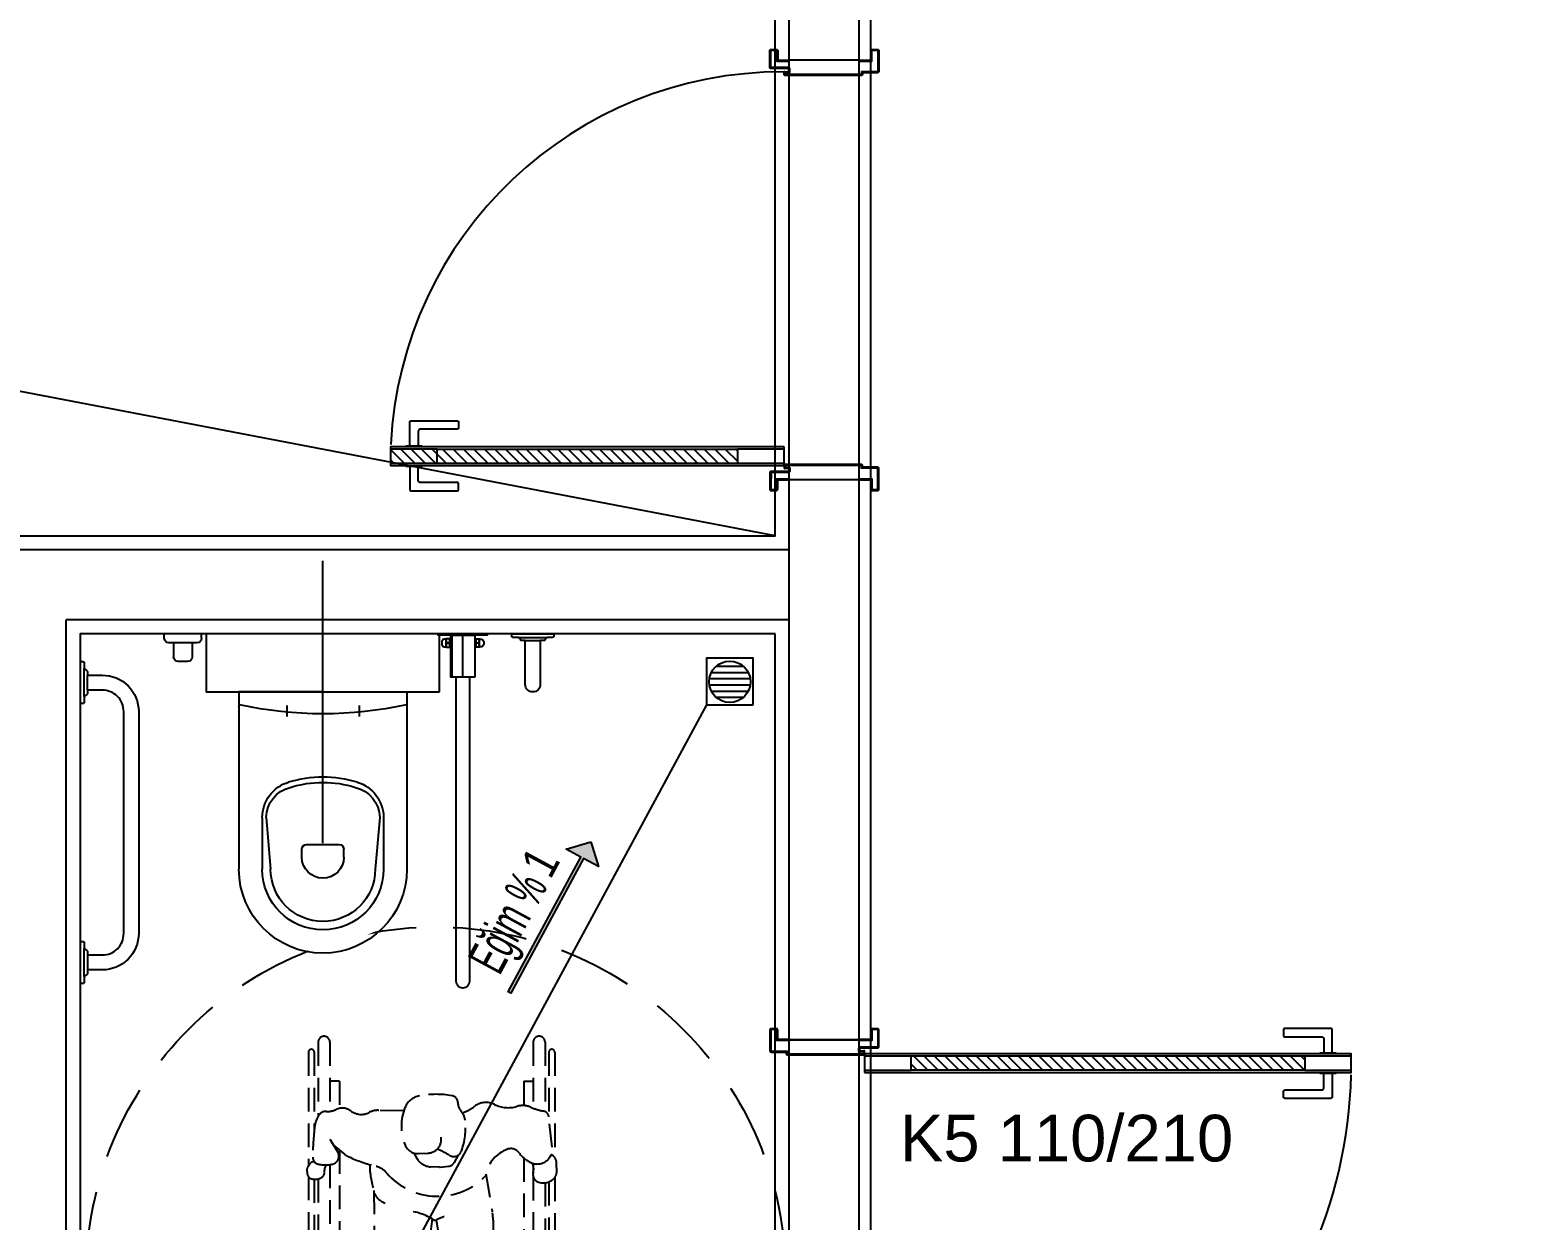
# Model space of a CAD drawing. Header units: inches. Extents: x 21 to 32698, y 13 to 3712.
# Drawn here: x 17693.9 to 18012, y 2253.3 to 2508.6 of the extents above; entities that cross this region are included whole.
import ezdxf

# ---------------------------------------------------------------- set-up
doc = ezdxf.new("R2010")
doc.units = ezdxf.units.IN
doc.header["$MEASUREMENT"] = 0
doc.set_wipeout_variables(frame=1)
doc.linetypes.add('HIDDEN', pattern=[9.525, 6.35, -3.175])
doc.linetypes.add('IMPORT-HIDDEN2', pattern=[47.625, 31.75, -15.875])
for name, color, linetype, lineweight in [('Z_MİM_-KM-CERAMIC-09', 8, 'Continuous', 25), ('Z_MİM_-KM-DOOR', 8, 'Continuous', 25), ('Z_MİM_-KM-DOOR-1', 8, 'Continuous', 25), ('Z_MİM_-KM-DOOR-FRAM', 8, 'Continuous', 25), ('Z_MİM_-KM-DOOR-IDEN', 8, 'Continuous', 25), ('Z_MİM_-KM-DRAINER', 8, 'Continuous', 25), ('Z_MİM_-KM-PATTERN-00', 8, 'Continuous', 25), ('Z_MİM_-KM-RAY-1', 8, 'IMPORT-HIDDEN2', 25), ('Z_MİM_-KM-Silik tarama', 8, 'Continuous', 25), ('Z_MİM_-KM-TEXT', 8, 'Continuous', 25), ('Z_MİM_-KM-VITRF', 8, 'Continuous', 25), ('Z_MİM_-KM-WALL', 8, 'Continuous', 25), ('Z_MİM_-KM-WALL-PL', 8, 'Continuous', 25), ('Z_MİM_-KM-WALL-PLASTER', 8, 'Continuous', 25), ('Z_MİM_00', 8, 'Continuous', 25)]:
    doc.layers.add(name, color=color, linetype=linetype, lineweight=lineweight)
doc.styles.add('-KM-OLCU', font='ARIALN.TTF')
doc.styles.add('Arial Narrow', font='ARIALN.TTF', dxfattribs={"height": 8})
doc.styles.add('STYLE1', font='arial.ttf', dxfattribs={"height": 1})
pattern_1 = [(45, (0, 0), (-1.122532, 1.122532), [])]

# ---------------------------------------------------------------- blocks, each defined once
blk = doc.blocks.new('*U260')
at = {"layer": 'Z_MİM_-KM-PATTERN-00'}
h = blk.add_hatch(dxfattribs=at)
h.set_pattern_fill('ANSI31', color=256, scale=0.5, style=0)
h.set_pattern_definition(pattern_1)
h.paths.add_polyline_path([(-6.6, -31.1), (-6.6, -105.48), (-3.6, -105.48), (-3.6, -31.1)])
at = {"layer": 'Z_MİM_-KM-DOOR-1'}
for p, q in [((-6.6, -95.48), (-6.6, -31.1)), ((-3.6, -95.48), (-3.6, -31.1)), ((-7.28, -98.75), (-7.1, -98.75)), ((-7.28, -102.21), (-7.28, -98.75)), ((-2.92, -98.75), (-3.1, -98.75)), ((-2.92, -102.21), (-2.92, -98.75)), ((-7.1, -102.21), (-7.28, -102.21)), ((-3.1, -102.21), (-2.92, -102.21))]:
    blk.add_line(p, q, dxfattribs=at)
for points in [[(-7.28, -101.39), (-12.29, -101.39, -0.414214), (-12.65, -101.03), (-12.65, -91.29, -0.414214), (-12.29, -90.92), (-11.2, -90.92, -0.414214), (-10.83, -91.29), (-10.83, -99.21, 0.414214), (-10.47, -99.57), (-7.28, -99.57)], [(-2.92, -101.39), (2, -101.39, 0.414214), (2.36, -101.03), (2.36, -91.29, 0.414214), (2, -90.92), (0.91, -90.92, 0.414214), (0.54, -91.29), (0.54, -99.21, -0.414214), (0.18, -99.57), (-2.92, -99.57)]]:
    blk.add_lwpolyline(points, format="xyb", dxfattribs=at)
blk.add_lwpolyline([(-3.6, -105.48), (-3.6, -95.48), (-6.6, -95.48), (-6.6, -105.48)], close=True, dxfattribs=at)
blk.add_wipeout([(-90, -23.5), (-90, -1.5), (-0.2, -1.3), (-0.2, -23.7)])
for points in [[(-90, -5), (-90, -2.5), (-92, -2.5, -0.414214), (-92.3, -2.2), (-92.3, -1.1, -0.414214), (-92, -0.8), (-87.6, -0.8, -0.414214), (-87.3, -1.1), (-87.3, -4.3), (-86.95, -4.3, -0.414214), (-86.7, -4.55), (-86.7, -20.9, -0.414214), (-86.9, -21.1), (-87.48, -21.1, -0.458526), (-87.58, -20.99), (-87.47, -20.21, 0.458526), (-87.57, -20.1), (-88.1, -20.1, 0.414214), (-88.2, -20.2), (-88.2, -23.9, -0.414214), (-88.5, -24.2), (-92, -24.2, -0.414214), (-92.3, -23.9), (-92.3, -22.8, -0.414214), (-92, -22.5), (-91.2, -22.5), (-90, -22.5), (-90, -20), (-90, -20)], [(-89.8, -5), (-89.8, -2.3), (-92, -2.3, -0.414214), (-92.1, -2.2), (-92.1, -1.1, -0.414214), (-92, -1), (-87.6, -1, -0.414214), (-87.5, -1.1), (-87.5, -4.5), (-86.95, -4.5, -0.414214), (-86.9, -4.55), (-86.9, -20.9), (-87.37, -20.9), (-87.27, -20.24, 0.458526), (-87.57, -19.9), (-88.1, -19.9, 0.414214), (-88.4, -20.2), (-88.4, -23.9, -0.414214), (-88.5, -24), (-92, -24, -0.414214), (-92.1, -23.9), (-92.1, -22.8, -0.414214), (-92, -22.7), (-91.2, -22.7), (-89.8, -22.7), (-89.8, -20)], [(0, -5), (0, -2.5), (2, -2.5, 0.414214), (2.3, -2.2), (2.3, -1.1, 0.414214), (2, -0.8), (-2.4, -0.8, 0.414214), (-2.7, -1.1), (-2.7, -4.3), (-3.05, -4.3, 0.414214), (-3.3, -4.55), (-3.3, -20.9, 0.414214), (-3.1, -21.1), (-2.52, -21.1, 0.458526), (-2.42, -20.99), (-2.53, -20.21, -0.458526), (-2.43, -20.1), (-1.9, -20.1, -0.414214), (-1.8, -20.2), (-1.8, -23.9, 0.414214), (-1.5, -24.2), (2, -24.2, 0.414214), (2.3, -23.9), (2.3, -22.8, 0.414214), (2, -22.5), (1.2, -22.5), (0, -22.5), (0, -20), (0, -20)], [(-0.2, -5), (-0.2, -2.3), (2, -2.3, 0.414214), (2.1, -2.2), (2.1, -1.1, 0.414214), (2, -1), (-2.4, -1, 0.414214), (-2.5, -1.1), (-2.5, -4.5), (-3.05, -4.5, 0.414214), (-3.1, -4.55), (-3.1, -20.9), (-2.63, -20.9), (-2.73, -20.24, -0.458526), (-2.43, -19.9), (-1.9, -19.9, -0.414214), (-1.6, -20.2), (-1.6, -23.9, 0.414214), (-1.5, -24), (2, -24, 0.414214), (2.1, -23.9), (2.1, -22.8, 0.414214), (2, -22.7), (1.2, -22.7), (-0.2, -22.7), (-0.2, -20)]]:
    blk.add_lwpolyline(points, format="xyb", dxfattribs=at)
for points in [[(-7.1, -21.1), (-7.1, -105.48), (-3.1, -105.48), (-3.1, -21.1)], [(-3.6, -31.1), (-3.6, -21.1), (-6.6, -21.1), (-6.6, -31.1)]]:
    blk.add_lwpolyline(points, close=True, dxfattribs=at)
at = {"layer": 'Z_MİM_-KM-DOOR-FRAM', "ltscale": 0.2}
blk.add_arc((-3.36, -21.46), 84.12, 179.8658, 267.1161, dxfattribs=at)
at = {"layer": 'Z_MİM_-KM-WALL'}
for p, q in [((-90, -5), (-90, -20)), ((0, -5), (0, -20))]:
    blk.add_line(p, q, dxfattribs=at)
blk = doc.blocks.new('*U261')
at = {"layer": 'Z_MİM_-KM-PATTERN-00'}
h = blk.add_hatch(dxfattribs=at)
h.set_pattern_fill('ANSI31', color=256, scale=0.5, style=0)
h.set_pattern_definition(pattern_1)
h.paths.add_polyline_path([(-93.6, 1.1), (-93.6, 85.48), (-96.6, 85.48), (-96.6, 1.1)])
at = {"layer": 'Z_MİM_-KM-DOOR-1'}
for p, q in [((-97.1, 92.21), (-97.28, 92.21)), ((-97.28, 92.21), (-97.28, 88.75)), ((-93.1, 92.21), (-92.92, 92.21)), ((-92.92, 92.21), (-92.92, 88.75)), ((-97.28, 88.75), (-97.1, 88.75)), ((-92.92, 88.75), (-93.1, 88.75)), ((-96.6, 85.48), (-96.6, 1.1)), ((-93.6, 85.48), (-93.6, 1.1))]:
    blk.add_line(p, q, dxfattribs=at)
blk.add_lwpolyline([(-96.6, 95.48), (-96.6, 85.48), (-93.6, 85.48), (-93.6, 95.48)], close=True, dxfattribs=at)
for points in [[(-97.28, 91.39), (-102.2, 91.39, 0.414214), (-102.56, 91.03), (-102.56, 81.29, 0.414214), (-102.2, 80.92), (-101.11, 80.92, 0.414214), (-100.74, 81.29), (-100.74, 89.21, -0.414214), (-100.38, 89.57), (-97.28, 89.57)], [(-92.92, 91.39), (-87.91, 91.39, -0.414214), (-87.55, 91.03), (-87.55, 81.29, -0.414214), (-87.91, 80.92), (-89, 80.92, -0.414214), (-89.37, 81.29), (-89.37, 89.21, 0.414214), (-89.73, 89.57), (-92.92, 89.57)]]:
    blk.add_lwpolyline(points, format="xyb", dxfattribs=at)
at = {"layer": 'Z_MİM_-KM-DOOR-IDEN', "color": 7, "insert": (-84.04, 70.15), "char_height": 10, "width": 99.9901, "attachment_point": 3, "rotation": 90, "style": 'STYLE1'}
blk.add_mtext('K5 110/210', dxfattribs=at)
blk.add_wipeout([(9.8, -6.5), (9.8, -28.5), (-100, -28.7), (-100, -6.3)])
at = {"layer": 'Z_MİM_-KM-DOOR-1'}
for points in [[(-93.1, -8.9), (-93.1, 95.48), (-97.1, 95.48), (-97.1, -8.9)], [(-96.6, 1.1), (-96.6, -8.9), (-93.6, -8.9), (-93.6, 1.1)]]:
    blk.add_lwpolyline(points, close=True, dxfattribs=at)
for points in [[(-100.2, -25), (-100.2, -27.5), (-102.2, -27.5, 0.414214), (-102.5, -27.8), (-102.5, -28.9, 0.414214), (-102.2, -29.2), (-97.8, -29.2, 0.414214), (-97.5, -28.9), (-97.5, -25.7), (-97.15, -25.7, 0.414214), (-96.9, -25.45), (-96.9, -9.1, 0.414214), (-97.1, -8.9), (-97.68, -8.9, 0.458526), (-97.78, -9.01), (-97.67, -9.79, -0.458526), (-97.77, -9.9), (-98.3, -9.9, -0.414214), (-98.4, -9.8), (-98.4, -6.1, 0.414214), (-98.7, -5.8), (-102.2, -5.8, 0.414214), (-102.5, -6.1), (-102.5, -7.2, 0.414214), (-102.2, -7.5), (-101.4, -7.5), (-100.2, -7.5), (-100.2, -10), (-100.2, -10)], [(-100, -25), (-100, -27.7), (-102.2, -27.7, 0.414214), (-102.3, -27.8), (-102.3, -28.9, 0.414214), (-102.2, -29), (-97.8, -29, 0.414214), (-97.7, -28.9), (-97.7, -25.5), (-97.15, -25.5, 0.414214), (-97.1, -25.45), (-97.1, -9.1), (-97.57, -9.1), (-97.47, -9.76, -0.458526), (-97.77, -10.1), (-98.3, -10.1, -0.414214), (-98.6, -9.8), (-98.6, -6.1, 0.414214), (-98.7, -6), (-102.2, -6, 0.414214), (-102.3, -6.1), (-102.3, -7.2, 0.414214), (-102.2, -7.3), (-101.4, -7.3), (-100, -7.3), (-100, -10)], [(9.8, -25), (9.8, -27.5), (11.8, -27.5, -0.414214), (12.1, -27.8), (12.1, -28.9, -0.414214), (11.8, -29.2), (7.4, -29.2, -0.414214), (7.1, -28.9), (7.1, -25.7), (6.75, -25.7, -0.414214), (6.5, -25.45), (6.5, -9.1, -0.414214), (6.7, -8.9), (7.28, -8.9, -0.458526), (7.38, -9.01), (7.27, -9.79, 0.458526), (7.37, -9.9), (7.9, -9.9, 0.414214), (8, -9.8), (8, -6.1, -0.414214), (8.3, -5.8), (11.8, -5.8, -0.414214), (12.1, -6.1), (12.1, -7.2, -0.414214), (11.8, -7.5), (11, -7.5), (9.8, -7.5), (9.8, -10), (9.8, -10)], [(9.6, -25), (9.6, -27.7), (11.8, -27.7, -0.414214), (11.9, -27.8), (11.9, -28.9, -0.414214), (11.8, -29), (7.4, -29, -0.414214), (7.3, -28.9), (7.3, -25.5), (6.75, -25.5, -0.414214), (6.7, -25.45), (6.7, -9.1), (7.17, -9.1), (7.07, -9.76, 0.458526), (7.37, -10.1), (7.9, -10.1, 0.414214), (8.2, -9.8), (8.2, -6.1, -0.414214), (8.3, -6), (11.8, -6, -0.414214), (11.9, -6.1), (11.9, -7.2, -0.414214), (11.8, -7.3), (11, -7.3), (9.6, -7.3), (9.6, -10)]]:
    blk.add_lwpolyline(points, format="xyb", dxfattribs=at)
at = {"layer": 'Z_MİM_-KM-DOOR-FRAM', "ltscale": 0.2}
blk.add_arc((-95.52, -7.3), 102.81, 359.1959, 88.3773, dxfattribs=at)
at = {"layer": 'Z_MİM_-KM-WALL'}
for p, q in [((-100.2, -25), (-100.2, -10)), ((9.8, -25), (9.8, -10))]:
    blk.add_line(p, q, dxfattribs=at)
blk = doc.blocks.new('2K_TEF_İnsan_Engelli')
at = {"linetype": 'HIDDEN'}
for p, q in [((8.35, 93.69), (7.57, 86.53)), ((-15.25, 88.36), (-26.13, 88.36)), ((-26.13, 22.1), (-26.13, 88.36)), ((-23.59, 17.08), (-23.59, 88.36)), ((-12.92, 89.03), (-14.52, 88.02)), ((-10.28, 88.85), (-8.02, 86.95)), ((16.96, 88.36), (28.35, 88.36)), ((25.81, 14.94), (25.81, 88.36)), ((28.35, 18.84), (28.35, 88.36)), ((-15.27, 87.16), (-26.13, 87.16)), ((-15.43, 86.53), (-16.54, 74.16)), ((17.18, 87.16), (28.35, 87.16)), ((-16.18, 78.2), (-26.13, 78.2)), ((17.18, 78.2), (28.35, 78.2)), ((-28.58, 48.78), (-28.58, 64.86)), ((-26.85, 48.78), (-26.85, 64.86)), ((-5.96, 66.25), (-5.99, 59.4)), ((29.08, 48.78), (29.08, 64.86)), ((30.81, 48.78), (30.81, 64.86)), ((-26.13, 59.37), (-15.03, 59.37)), ((-5.99, 59.37), (5.91, 59.37)), ((17.28, 59.37), (28.35, 59.37)), ((-5.44, 55.66), (-2.28, 45.28)), ((-29.3, 23.73), (-29.3, 43.81)), ((0.94, 33.39), (2.44, 45.46)), ((16.57, 25.74), (16.46, 45.56)), ((31.53, 22.67), (31.53, 43.81)), ((-31.91, 22.29), (-31.91, 41.12)), ((-30.32, 23.47), (-30.32, 41.12)), ((-0.14, 33.72), (-1.62, 42.5)), ((32.55, 22.77), (32.55, 41.12)), ((34.13, 22.05), (34.13, 41.12)), ((-13.4, 21.27), (-15.15, 31.5)), ((-32.42, 20.82), (-32.41, 18.5)), ((-26.13, 18.99), (-26.13, 20.92)), ((34.23, 21.78), (34.49, 20.4)), ((-31.91, -11.27), (-31.91, 16.98)), ((-6.03, 16.31), (-4.96, 18.27)), ((-1.19, 19.55), (-3.55, 19.24)), ((-1.02, 19.55), (1.37, 19.43)), ((5.88, 15.73), (5.07, 17.16)), ((27.31, 13.74), (24.49, 16)), ((34.26, 19.39), (33.65, 18.56)), ((34.13, -11.27), (34.13, 19.22)), ((-31.22, 14.21), (-30.34, 6.06)), ((4.63, 15.89), (2.15, 15.75)), ((28.35, 12), (26.26, 15.48)), ((32.55, -11.27), (32.55, 9.55)), ((-30.32, -11.27), (-30.32, 5.92)), ((-29.3, -13.97), (-29.3, 4.63)), ((8.57, 4.46), (15.22, 4.31)), ((28.35, -13.97), (28.35, 4.55)), ((31.53, -13.97), (31.53, 5.91)), ((-26.13, -13.97), (-26.13, 3.71)), ((-23.59, -3.53), (-23.59, 3.01)), ((25.81, -3.53), (25.81, 3.78)), ((-23.59, -3.53), (-26.13, -3.53)), ((25.81, -3.53), (28.35, -3.53))]:
    blk.add_line(p, q, dxfattribs=at)
for centre, radius, start, end in [((-6.88, 90.11), 8.56, 137.1659, 197.4034), ((-11.07, 94), 2.83, 29.1731, 137.1659), ((11.84, 93.31), 3.5, 21.9692, 173.7627), ((-18.99, 89.58), 11.89, 354.8934, 29.1731), ((-17.84, 81.34), 35.51, 8.261, 21.9692), ((-13.48, 86.36), 1.96, 122.0961, 174.8929), ((-11.73, 87.12), 2.25, 50.0692, 122.0961), ((-11.23, 88.89), 4.11, 327.7219, 354.8934), ((-9.62, 85.05), 2.48, 349.8776, 50.0692), ((-1.8, 83.66), 5.46, 169.8776, 212.0847), ((16.51, 85.55), 8.99, 173.7627, 199.5493), ((8.33, 85.14), 9.06, 332.6529, 8.261), ((-11.81, 77.38), 6.35, 331.1107, 32.0847), ((233.92, 48.82), 228.82, 171.839, 175.583), ((9.62, 80.98), 2.23, 91.2881, 171.839), ((9.92, 67.81), 15.41, 73.4823, 91.2881), ((13.26, 79.08), 3.65, 14.8355, 73.4823), ((-2.35, 74.95), 19.8, 356.3024, 14.8355), ((-4.92, 73.12), 11.66, 174.8929, 189.4895), ((-1.51, 71.7), 5.4, 151.1107, 200.1272), ((84.55, 69.33), 67.29, 176.3024, 184.4975), ((-138.74, 50.75), 124.01, 354.1619, 9.4895), ((-16.26, 66.3), 10.3, 359.7461, 20.1272), ((-27.72, 64.86), 0.864, 0, 180), ((29.38, 64.62), 23.67, 175.583, 186.056), ((-1.93, 62.53), 19.47, 344.1699, 4.4975), ((29.94, 64.86), 0.864, 0, 180), ((-10.98, 62.22), 2.56, 259.3771, 315.3134), ((-11.41, 60.29), 17.35, 337.3879, 6.056), ((9.53, 54.86), 5.18, 28.693, 74.3358), ((6.64, 59.34), 12.63, 179.7461, 196.9445), ((35.91, 51.8), 19.87, 164.1699, 187.4493), ((33.44, 41.61), 31.24, 157.3879, 175.668), ((-27.72, 48.78), 0.864, 180, 0), ((-13.06, 45.4), 29.52, 0.312, 7.4493), ((29.94, 48.78), 0.864, 180, 0), ((-27.72, 43.81), 1.59, 0, 180), ((-23.48, 38.82), 22.16, 9.5756, 16.9445), ((29.94, 43.81), 1.59, 0, 180), ((-31.11, 41.12), 0.794, 0, 180), ((33.34, 41.12), 0.794, 0, 180), ((9.09, 35.64), 24.59, 174.1619, 189.6849), ((-8.18, 49.67), 17.86, 289.3703, 297.8163), ((10.03, 49.23), 18.26, 237.274, 261.2195), ((11.54, 24.02), 5.54, 25.1049, 68.8275), ((-0.46, 9.45), 17.89, 40.6612, 136.6858), ((-5.3, 18.61), 23, 0.5698, 18.0744), ((-30.1, 20.84), 2.33, 140.9982, 180.3734), ((-28.86, 19.83), 3.92, 66.7071, 140.9982), ((-28.14, 21.51), 2.09, 344.409, 66.7071), ((-22.57, 19.96), 3.69, 164.409, 203.6829), ((-22.33, 23.34), 9.16, 289.9444, 346.9452), ((17.4, 24.8), 5.67, 220.6612, 255.644), ((27.42, 20.52), 2.45, 319.4894, 7.8265), ((31.18, 21.04), 1.34, 127.78, 187.8265), ((32.32, 19.57), 3.2, 64.4064, 127.78), ((33.3, 21.6), 0.949, 10.699, 64.4064), ((33.22, 20.16), 1.3, 323.805, 10.699), ((-29.81, 18.51), 2.6, 180.3734, 244.0963), ((-27.21, 14.65), 4.03, 68.1434, 186.1738), ((-28.43, 11.62), 7.29, 34.5485, 68.1434), ((-4.81, 14.47), 2.2, 59.1701, 159.5864), ((-3.3, 17.37), 1.89, 97.5231, 151.3712), ((15.08, 47.8), 36.61, 239.1701, 244.8848), ((-1.07, 18.61), 0.943, 87.1058, 97.5231), ((1.14, 14.91), 4.52, 29.7251, 87.1058), ((4.91, -24.02), 44.72, 65.8172, 75.644), ((20.87, 11.51), 5.78, 51.1007, 65.8172), ((28.11, 16.59), 2.16, 104.3528, 211.0291), ((29.6, 10.77), 8.17, 76.2891, 104.3528), ((31.09, 16.88), 1.87, 359.2953, 76.2891), ((-48.99, 17.87), 81.96, 353.5457, 359.2953), ((32.75, 19.22), 1.12, 256.4185, 323.805), ((-20.15, 17.32), 2.76, 214.5485, 289.9444), ((9.99, 8.96), 18, 159.5864, 186.4099), ((2.15, 12.11), 3.64, 90, 195.4377), ((4.82, 12.25), 3.64, 22.3739, 93.0345), ((-4.22, 8.53), 13.42, 338.1335, 22.3739), ((25.56, 9.43), 6.93, 325.4123, 353.5457), ((-28.57, 6.25), 1.78, 186.1738, 258.553), ((-32.57, -13.5), 18.38, 67.1485, 78.553), ((-3.2, -6.18), 11.85, 109.7257, 127.5222), ((-3.34, 7.46), 4.58, 186.4099, 221.3289), ((-9.42, 2.12), 3.51, 0.9535, 41.3289), ((15.68, 8.47), 4.18, 263.6124, 301.5697), ((19.94, 0.76), 4.63, 53.1315, 116.463), ((25.01, 7.52), 3.82, 233.1315, 295.2149), ((29.01, -0.96), 5.55, 86.2268, 115.2149), ((29.51, 6.71), 2.13, 266.2268, 325.4123), ((-23.32, 8.46), 5.45, 247.1485, 286.5694), ((-19.41, -4.69), 8.27, 63.5166, 106.5694), ((-13.48, 7.21), 5.03, 243.5166, 307.5222), ((-4.05, 2.21), 1.87, 180.9535, 260.2167), ((-0.06, 25.34), 25.34, 260.2167, 280.0443), ((3.47, 5.44), 5.13, 280.0443, 338.1335), ((-31.11, -11.27), 0.794, 180, 0), ((33.34, -11.27), 0.794, 180, 0), ((-27.72, -13.97), 1.59, 180, 0), ((29.94, -13.97), 1.59, 180, 0)]:
    blk.add_arc(centre, radius, start, end, dxfattribs=at)
blk = doc.blocks.new('engelli')
at = {"layer": 'Z_MİM_-KM-RAY-1', "ltscale": 0.5}
blk.add_circle((25603.44, -42129.6), 75, dxfattribs=at)
at = {"layer": 'Z_MİM_-KM-RAY-1', "ltscale": 0.5, "extrusion": (0, 0, -1), "xscale": -0.8, "yscale": 0.8, "zscale": -0.8, "rotation": 270}
blk.add_blockref('2K_TEF_İnsan_Engelli', (-25642.55, -42129.57), dxfattribs=at)
blk = doc.blocks.new('ml engelli klozeti')
at = {"layer": 'Z_MİM_-KM-VITRF'}
for p, q in [((-673.83, 70.62), (-673.83, 71.62)), ((-665.83, 70.62), (-665.83, 71.62)), ((-672.83, 69.62), (-666.83, 69.62)), ((-671.83, 69.62), (-671.83, 66.62)), ((-667.83, 69.62), (-667.83, 66.62)), ((-670.83, 65.62), (-668.83, 65.62))]:
    blk.add_line(p, q, dxfattribs=at)
for points in [[(-743.23, 60.72), (-743.23, 70.12), (-742.44, 70.12, 0.198912), (-742.3, 70.18, 0.041311), (-742.27, 70.2), (-741.89, 70.73, -0.242213), (-741.73, 70.82), (-740.58, 70.82, 0.414214), (-740.33, 71.07), (-740.33, 71.62), (-744.83, 71.62), (-749.33, 71.62), (-749.33, 71.07, 0.414214), (-749.08, 70.82), (-747.94, 70.82, -0.242213), (-747.77, 70.73), (-747.39, 70.2, 0.242213), (-747.23, 70.12), (-746.43, 70.12), (-746.43, 60.72, 1)], [(-732.41, 62.32), (-731.23, 62.32), (-731.23, -2.98, 1), (-728.43, -2.98), (-728.43, 62.32), (-727.26, 62.32), (-727.26, 71.32), (-724.58, 71.32), (-724.58, 71.62), (-735.08, 71.62), (-735.08, 71.32), (-732.41, 71.32)], [(-652.53, -0.48), (-649.33, -0.48), (-649.33, -1.28, 0.242213), (-649.25, -1.44), (-648.63, -1.88), (-648.63, -3.13, 0.414214), (-648.38, -3.38), (-647.83, -3.38), (-647.83, 1.12), (-647.83, 5.62), (-648.38, 5.62, 0.414214), (-648.63, 5.37), (-648.63, 4.12), (-649.25, 3.68, 0.242213), (-649.33, 3.51), (-649.33, 2.72), (-652.53, 2.72, -0.414214), (-657.13, 7.32), (-657.13, 10.77), (-657.13, 51.37), (-657.13, 54.92, -0.414214), (-652.53, 59.52), (-649.33, 59.52), (-649.33, 58.72, 0.242213), (-649.25, 58.56), (-648.63, 58.12), (-648.63, 56.87, 0.414214), (-648.38, 56.62), (-647.83, 56.62), (-647.83, 61.12), (-647.83, 65.62), (-648.38, 65.62, 0.414214), (-648.63, 65.37), (-648.63, 64.12), (-649.25, 63.68, 0.242213), (-649.33, 63.51), (-649.33, 62.72), (-652.53, 62.72, 0.414214), (-660.33, 54.92), (-660.33, 51.37), (-660.33, 7.32, 0.414214)]]:
    blk.add_lwpolyline(points, format="xyb", close=True, dxfattribs=at)
for points in [[(-741.73, 70.82), (-747.94, 70.82)], [(-743.23, 70.12), (-746.43, 70.12)], [(-733.41, 68.8), (-733.41, 70.43)], [(-732.61, 68.78), (-732.61, 70.4)], [(-727.26, 71.32), (-732.41, 71.32)], [(-729.83, 62.32), (-729.83, 71.32)], [(-727.56, 62.32), (-727.56, 71.32)], [(-727.06, 68.78), (-727.06, 70.4)], [(-726.26, 68.8), (-726.26, 70.43)], [(-727.56, 64.87), (-727.26, 64.87)], [(-648.63, 58.12), (-648.63, 64.12)], [(-731.23, 62.32), (-728.43, 62.32)], [(-649.33, 59.52), (-649.33, 62.72)], [(-648.63, -1.88), (-648.63, 4.12)], [(-649.33, 2.72), (-649.33, -0.48)]]:
    blk.add_lwpolyline(points, dxfattribs=at)
for points in [[(-732.41, 70.4), (-732.61, 70.4), (-732.61, 70.46, 0.414214), (-732.66, 70.51), (-733.36, 70.51, 0.414214), (-733.41, 70.46), (-733.41, 70.43), (-733.81, 70.43, 0.359549), (-734.37, 69.71, -0.012168), (-734.37, 69.62, -0.012168), (-734.37, 69.52, 0.359549), (-733.81, 68.8), (-733.41, 68.8), (-733.41, 68.78, 0.414214), (-733.36, 68.73), (-732.66, 68.73, 0.414214), (-732.61, 68.78), (-732.61, 68.83), (-732.41, 68.83)], [(-732.73, 70.51, -0.248249), (-732.73, 69.67), (-733.28, 69.67, -0.248249), (-733.28, 70.51)], [(-727.26, 70.4), (-727.06, 70.4), (-727.06, 70.46, -0.414214), (-727.01, 70.51), (-726.31, 70.51, -0.414214), (-726.26, 70.46), (-726.26, 70.43), (-725.86, 70.43, -0.359549), (-725.3, 69.71, 0.012168), (-725.3, 69.62, 0.012168), (-725.3, 69.52, -0.359549), (-725.86, 68.8), (-726.26, 68.8), (-726.26, 68.78, -0.414214), (-726.31, 68.73), (-727.01, 68.73, -0.414214), (-727.06, 68.78), (-727.06, 68.83), (-727.26, 68.83)], [(-726.93, 70.51, 0.248249), (-726.93, 69.67), (-726.38, 69.67, 0.248249), (-726.38, 70.51)], [(-733.28, 68.73, -0.248249), (-733.28, 69.57), (-732.73, 69.57, -0.248249), (-732.73, 68.73)], [(-726.38, 68.73, 0.248249), (-726.38, 69.57), (-726.93, 69.57, 0.248249), (-726.93, 68.73)]]:
    blk.add_lwpolyline(points, format="xyb", dxfattribs=at)
for centre, start, end in [((-672.83, 70.62), 180, 270), ((-666.83, 70.62), 270, 0), ((-670.83, 66.62), 180, 270), ((-668.83, 66.62), 270, 0)]:
    blk.add_arc(centre, 1, start, end, dxfattribs=at)
blk.add_wipeout([(-681.83, 59.12), (-681.83, 21.12), (-683.94, 12.66), (-687.11, 8.39), (-699.83, 3.12), (-712.56, 8.39), (-717.83, 21.12), (-717.83, 40.12), (-717.73, 56.36), (-717.83, 59.12)]).dxf.layer = 'Z_MİM_-KM-VITRF'
for p, q in [((-699.83, 26.69), (-699.83, 87.22)), ((-699.83, 59.12), (-717.83, 59.12)), ((-717.83, 59.12), (-717.83, 21.12)), ((-699.83, 59.12), (-681.83, 59.12)), ((-681.83, 59.12), (-681.83, 21.12)), ((-707.58, 56.24), (-707.58, 53.88)), ((-692.08, 56.24), (-692.08, 53.88)), ((-712.83, 32.16), (-712.83, 21.12)), ((-712.01, 32.2), (-711.03, 21.12)), ((-687.66, 32.2), (-688.63, 21.12)), ((-686.83, 32.16), (-686.83, 21.12)), ((-696.33, 26.41), (-703.33, 26.41)), ((-704.33, 23.69), (-704.33, 25.41)), ((-695.33, 23.69), (-695.33, 25.41))]:
    blk.add_line(p, q, dxfattribs=at)
blk.add_lwpolyline([(-724.83, 59.12), (-724.83, 71.62), (-674.83, 71.62), (-674.83, 59.12)], close=True, dxfattribs=at)
for centre, radius, start, end in [((-717.03, 55.96), 0.8, 150, 180), ((-699.83, 138.43), 84, 257.7012, 282.2988), ((-682.63, 55.96), 0.8, 0, 30), ((-704.83, 32.16), 8, 107.1046, 180), ((-705.21, 32.06), 6.8, 103.8067, 178.841), ((-699.83, 15.92), 25, 90, 107.1046), ((-699.83, 15.92), 23.8, 90, 107.1046), ((-699.83, 15.92), 25, 72.8954, 90), ((-699.83, 15.92), 23.8, 72.8954, 90), ((-694.46, 32.06), 6.8, 1.159, 76.1933), ((-694.83, 32.16), 8, 0, 72.8954), ((-703.33, 25.41), 1, 90, 180), ((-696.33, 25.41), 1, 0, 90), ((-699.83, 23.69), 4.5, 180, 270), ((-699.83, 23.69), 4.5, 270, 0), ((-699.83, 21.12), 18, 180, 270), ((-699.83, 21.12), 13, 180, 270), ((-699.83, 21.12), 11.2, 180, 270), ((-699.83, 21.12), 18, 270, 0), ((-699.83, 21.12), 13, 270, 0), ((-699.83, 21.12), 11.2, 270, 0)]:
    blk.add_arc(centre, radius, start, end, dxfattribs=at)
blk = doc.blocks.new('*U282')
blk.add_wipeout([(0, 0), (10, 0), (10, 10), (0, 10)])
at = {"layer": 'Z_MİM_-KM-DRAINER'}
blk.add_lwpolyline([(10, 0), (10, 10), (0, 10), (0, 0)], close=True, dxfattribs=at)
at = {"layer": 'Z_MİM_-KM-Silik tarama'}
for p, q in [((1.04, 6.93), (8.97, 6.93)), ((2.07, 8.27), (7.93, 8.27)), ((0.57, 5.6), (9.39, 5.6)), ((0.62, 4.27), (9.44, 4.27)), ((1.04, 2.93), (8.97, 2.93)), ((2.07, 1.6), (7.93, 1.6))]:
    blk.add_line(p, q, dxfattribs=at)
blk.add_circle((5, 4.93), 4.44, dxfattribs=at)
blk = doc.blocks.new('*U229')
at = {"layer": 'Z_MİM_-KM-PATTERN-00'}
h = blk.add_hatch(color=256, dxfattribs=at)
h.dxf.hatch_style = 1
h.paths.add_polyline_path([(36.77, 3.94), (40.7, 7.87), (40.7, 4.29), (73.53, 4.29), (73.53, 3.58), (40.7, 3.58), (40.7, 0)])
at = {"linetype": 'Continuous'}
blk.add_lwpolyline([(36.77, 3.94), (40.7, 7.87), (40.7, 4.29), (73.53, 4.29), (73.53, 3.58), (40.7, 3.58), (40.7, 0)], close=True, dxfattribs=at)
at = {"color": 7, "style": '-KM-OLCU'}
blk.add_attdef('E', (48.18, 0.21), '', height=7.5, rotation=180, dxfattribs=at)
at = {"layer": 'Z_MİM_-KM-TEXT', "color": 7, "style": 'Arial Narrow', "width": 0.7}
blk.add_text('Eğim %%%', height=8, rotation=180, dxfattribs=at).set_placement((71.51, 0.42))

msp = doc.modelspace()

# ---------------------------------------------------------------- linework, layer by layer
at = {"layer": 'Z_MİM_-KM-WALL'}
msp.add_line((17701.71, 2042.08), (17701.71, 2382.08), dxfattribs=at)
at = {"layer": 'Z_MİM_-KM-WALL-PL'}
for p, q in [((17856.71, 2397.08), (17686.71, 2397.08)), ((17856.71, 2382.08), (17701.71, 2382.08))]:
    msp.add_line(p, q, dxfattribs=at)

# ---------------------------------------------------------------- block references
at = {"layer": 'Z_MİM_-KM-DOOR', "ltscale": 1.5, "rotation": 270}
for name, p in [('*U260', (17876.76, 2412.08)), ('*U261', (17881.78, 2191.88))]:
    msp.add_blockref(name, p, dxfattribs=at)

# ---------------------------------------------------------------- next in the draw order: linework, layer by layer
at = {"layer": 'Z_MİM_-KM-PATTERN-00'}
msp.add_line((17853.71, 2400.08), (17330.33, 2500.08), dxfattribs=at)
at = {"layer": 'Z_MİM_-KM-WALL'}
for p, q in [((17856.71, 1877.08), (17856.71, 2582.08)), ((17871.71, 1862.08), (17871.71, 2547.08))]:
    msp.add_line(p, q, dxfattribs=at)

# ---------------------------------------------------------------- next in the draw order: block references
at = {"layer": 'Z_MİM_-KM-PATTERN-00', "rotation": 90}
msp.add_blockref('engelli', (-24348.63, -23362.24), dxfattribs=at)

# ---------------------------------------------------------------- next in the draw order: block references
at = {"layer": 'Z_MİM_-KM-VITRF', "ltscale": 0.5, "xscale": -1}
msp.add_blockref('ml engelli klozeti', (17056.92, 2307.47), dxfattribs=at)

# ---------------------------------------------------------------- next in the draw order: linework, layer by layer
at = {"layer": 'Z_MİM_-KM-CERAMIC-09'}
for points in [[(17304.72, 2145.08), (17398.71, 2145.08), (17398.71, 2398.88), (17419.71, 2398.88), (17419.71, 2230.08), (17523.71, 2230.08), (17523.71, 2398.88), (17544.71, 2398.88), (17544.71, 2267.58), (17683.71, 2267.58), (17683.71, 2400.08), (17853.71, 2400.08), (17853.71, 2559.08), (17314.71, 2559.08), (17314.71, 2429.08), (17304.72, 2429.08)], [(17853.71, 2379.08), (17704.71, 2379.08), (17704.71, 2115.08), (17853.71, 2115.08)]]:
    msp.add_lwpolyline(points, close=True, dxfattribs=at)
at = {"layer": 'Z_MİM_-KM-WALL-PLASTER'}
msp.add_lwpolyline([(17284.21, 2582.08), (17284.21, 2089.58), (17339.21, 2089.58), (17339.21, 1859.58), (17874.21, 1859.58), (17874.21, 2544.58), (18019.21, 2544.58), (18019.21, 1859.58), (18831.71, 1859.58)], dxfattribs=at)

# ---------------------------------------------------------------- next in the draw order: block references
at = {"layer": 'Z_MİM_00', "rotation": 241.6416664743846}
msp.add_blockref('*U229', (17828.22, 2368.71), dxfattribs=at).add_auto_attribs({'E': '1'})

# ---------------------------------------------------------------- next in the draw order: block references
at = {"layer": 'Z_MİM_-KM-DRAINER'}
msp.add_blockref('*U282', (17838.99, 2363.85), dxfattribs=at)

# ---------------------------------------------------------------- next in the draw order: linework, layer by layer
at = {"layer": 'Z_MİM_-KM-PATTERN-00'}
msp.add_line((17838.99, 2363.85), (17704.71, 2115.08), dxfattribs=at)

doc.saveas('drawing.dxf')
